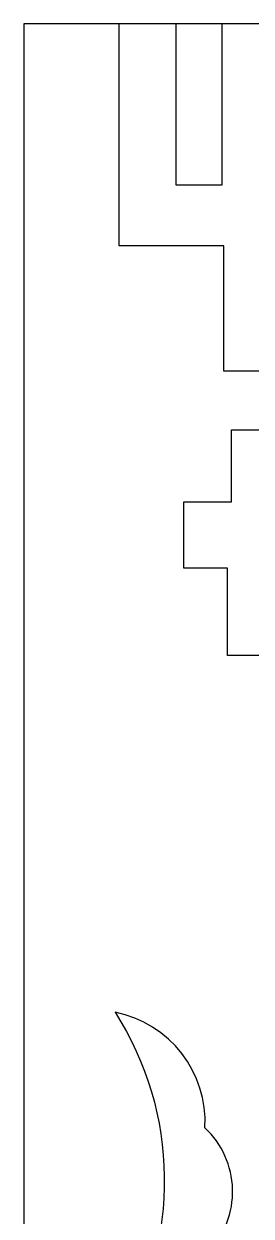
# Model space of a CAD drawing. Extents: x -66030 to 95157, y -13132 to 45879.
# Drawn here: x -62213 to -62097, y 5067 to 5679 of the extents above; entities that cross this region are included whole.
import ezdxf

# ---------------------------------------------------------------- set-up
doc = ezdxf.new("R2010")
doc.units = 0
doc.header["$LTSCALE"] = 100
doc.header["$MEASUREMENT"] = 0
doc.layers.add('3', color=11, linetype='CONTINUOUS')
doc.layers.add('4', color=121, linetype='CONTINUOUS')

# ---------------------------------------------------------------- blocks, each defined once
blk = doc.blocks.new('A$C6AD353E7')
at = {"layer": '3'}
for points in [[(175.11, 3552.74), (104.16, 3552.74), (104.16, 3597.47), (81.81, 3597.47), (81.81, 3631.51), (106.1, 3631.51), (106.1, 3668.47), (176.08, 3668.47)], [(202.32, 3698.62), (102.22, 3698.62), (102.22, 3762.81), (48.76, 3762.81), (48.76, 3876.69)], [(101.25, 3876.69), (101.25, 3793.93), (77.92, 3793.93), (77.92, 3876.69)]]:
    blk.add_lwpolyline(points, dxfattribs=at)
blk.add_lwpolyline([(70.7, 3217.02, 0.9421), (101.22, 3209.65, 0.175253), (94.37, 3246.99, 0.417202), (92.62, 3310.48, 0.373384), (46.64, 3369.79, -0.284696), (48.85, 3200.65, 0.341469), (53.94, 3165.42, 0.330061)], format="xyb", dxfattribs=at)
at = {"layer": '4'}
blk.add_lwpolyline([(0, 3876.69), (0, 0), (450, 0), (450, 3876.69)], close=True, dxfattribs=at)

msp = doc.modelspace()

# ---------------------------------------------------------------- block references
at = {"layer": '4'}
msp.add_blockref('A$C6AD353E7', (-62213.2, 1802.07), dxfattribs=at)

doc.saveas('drawing.dxf')
